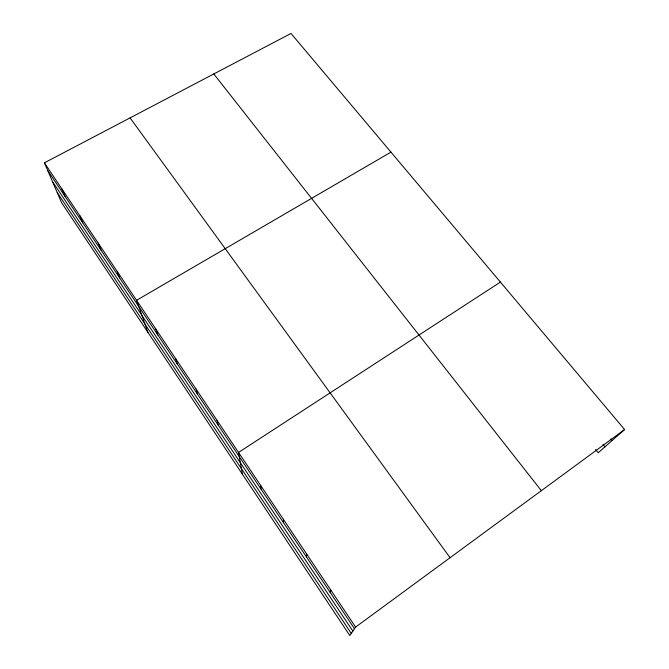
<?xml version="1.0" encoding="UTF-8"?>
<svg xmlns="http://www.w3.org/2000/svg" width="669" height="669" viewBox="0 0 669 669"><rect width="100%" height="100%" fill="white"/><g stroke="black" fill="none" stroke-linecap="round" stroke-linejoin="round"><path stroke-width="1" d="M306.461 556.984L306.77 554.208M330.126 592.341L330.837 590.108M624.595 429.54L355.615 627.079L349.812 635.55L61.598 202.699L44.405 162.835L291.007 33.45L624.595 429.54L598.237 452.754L595.594 449.535M500.404 282.075L238.54 452.436L242.446 474.313M390.955 152.131L136.568 300.314L147.899 332.309M610.847 438.906L612.168 440.486M602.97 444.45L604.943 446.842M213.804 73.958L541.346 490.678M130.07 117.886L450.07 557.712M44.405 162.835L355.615 627.079M47.708 170.486L354.486 628.726M52.475 181.55L352.864 631.093M57.191 192.488L351.275 633.409M61.908 188.942L65.01 196.335M79.854 215.719L82.747 222.836M98.268 243.19L100.944 250.005M117.167 271.38L119.6 277.878M155.902 329.148L157.825 334.977M175.738 358.743L177.402 364.212M196.109 389.141L197.489 394.217M217.04 420.358L218.111 425.024M260.651 485.41L261.069 489.19M283.38 519.32L283.447 522.614"/></g></svg>
